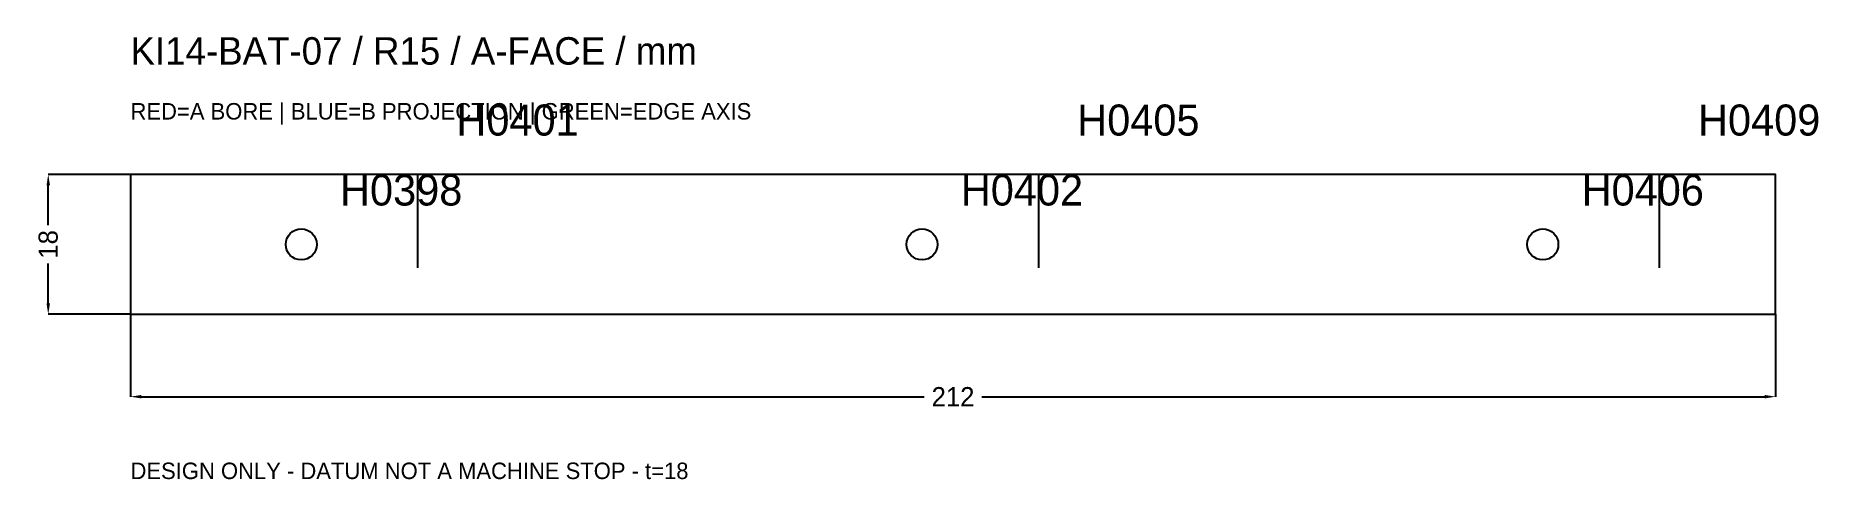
# Model space of a CAD drawing. Header units: millimetres. Extents: x -12 to 218, y -21 to 36.
import ezdxf

# ---------------------------------------------------------------- set-up
doc = ezdxf.new("R2010")
doc.units = ezdxf.units.MM
for name, color, linetype in [('BORE_B', 5, 'Continuous'), ('CONTOUR', 7, 'Continuous'), ('EDGE_BORE', 3, 'Continuous'), ('TEXT', 7, 'Continuous')]:
    doc.layers.add(name, color=color, linetype=linetype)
doc.dimstyles.get("Standard").update_dxf_attribs({"dimtxt": 2.5, "dimasz": 2.5, "dimexe": 1.25, "dimexo": 0.625, "dimtad": 1, "dimcen": 2.5, "dimazin": 3, "dimtfac": 1, "dimtmove": 0, "dimatfit": 3})

# ---------------------------------------------------------------- blocks, each defined once
blk = doc.blocks.new('_CLOSEDFILLED')
at = {"color": 0, "linetype": 'BYBLOCK'}
blk.add_solid([(-1, 0.16), (0, 0), (-1, -0.16)], dxfattribs=at)
blk = doc.blocks.new('*D1')
at = {"color": 2}
for p, q in [((0, 0), (0, -10.6)), ((212, 0), (212, -10.6)), ((1.41, -10.6), (102.29, -10.6)), ((109.71, -10.6), (210.59, -10.6))]:
    blk.add_line(p, q, dxfattribs=at)
at = {"layer": 'Defpoints'}
for p in [(0, 0), (212, 0), (0, -10.6)]:
    blk.add_point(p, dxfattribs=at)
at = {"color": 2, "xscale": 1.4133333333333333, "yscale": 1.4133333333333333, "rotation": 180}
blk.add_blockref('_CLOSEDFILLED', (0, -10.6), dxfattribs=at)
at = {"color": 2, "xscale": 1.4133333333333333, "yscale": 1.4133333333333333}
blk.add_blockref('_CLOSEDFILLED', (212, -10.6), dxfattribs=at)
at = {"color": 7, "insert": (106, -10.6), "char_height": 2.473, "attachment_point": 5}
blk.add_mtext('212', dxfattribs=at)
blk = doc.blocks.new('*D2')
at = {"color": 2}
for p, q in [((0, 18), (-10.6, 18)), ((-10.6, 11.47), (-10.6, 16.59)), ((-10.6, 1.41), (-10.6, 6.53)), ((0, 0), (-10.6, 0))]:
    blk.add_line(p, q, dxfattribs=at)
at = {"layer": 'Defpoints'}
for p in [(0, 18), (-10.6, 0), (0, 0)]:
    blk.add_point(p, dxfattribs=at)
at = {"color": 2, "xscale": 1.4133333333333333, "yscale": 1.4133333333333333}
for p, rotation in [((-10.6, 18), 90), ((-10.6, 0), 270)]:
    blk.add_blockref('_CLOSEDFILLED', p, dxfattribs=dict(at, rotation=rotation))
at = {"color": 7, "insert": (-10.6, 9), "char_height": 2.473, "attachment_point": 5, "rotation": 90}
blk.add_mtext('18', dxfattribs=at)

msp = doc.modelspace()

# ---------------------------------------------------------------- linework, layer by layer
at = {"layer": 'BORE_B'}
for centre in [(22, 9), (102, 9), (182, 9)]:
    msp.add_circle(centre, 2, dxfattribs=at)
at = {"layer": 'CONTOUR'}
msp.add_lwpolyline([(0, 0), (212, 0), (212, 18), (0, 18)], close=True, dxfattribs=at)
at = {"layer": 'EDGE_BORE'}
for p, q in [((37, 18), (37, 6)), ((117, 18), (117, 6)), ((197, 18), (197, 6))]:
    msp.add_line(p, q, dxfattribs=at)

# ---------------------------------------------------------------- texts
at = {"layer": 'TEXT'}
for s, height, p in [('KI14-BAT-07 / R15 / A-FACE / mm', 3.53333, (0, 32.133)), ('RED=A BORE | BLUE=B PROJECTION | GREEN=EDGE AXIS', 2.12, (0, 25.067)), ('H0401', 4, (42, 23)), ('H0405', 4, (122, 23)), ('H0409', 4, (202, 23)), ('H0398', 4, (27, 14)), ('H0402', 4, (107, 14)), ('H0406', 4, (187, 14)), ('DESIGN ONLY - DATUM NOT A MACHINE STOP - t=18', 2.12, (0, -21.2))]:
    msp.add_text(s, height=height, dxfattribs=at).set_placement(p)

# ---------------------------------------------------------------- dimensions: what is measured, and where the dimension line sits
dim = msp.add_linear_dim(base=(-10.6, 0), p1=(0, 0), p2=(0, 18), angle=90, dimstyle='Standard', override={"dimtxt": 2.473333, "dimasz": 1.413333, "dimdec": 2, "dimclrd": 2, "dimclre": 2, "dimclrt": 7})
dim.commit()
dim.dimension.update_dxf_attribs({"geometry": '*D2', "text_midpoint": (-10.6, 9)})
dim = msp.add_linear_dim(base=(0, -10.6), p1=(0, 0), p2=(212, 0), dimstyle='Standard', override={"dimtxt": 2.473333, "dimasz": 1.413333, "dimdec": 2, "dimclrd": 2, "dimclre": 2, "dimclrt": 7})
dim.commit()
dim.dimension.update_dxf_attribs({"geometry": '*D1', "text_midpoint": (106, -10.6)})

doc.saveas('drawing.dxf')
